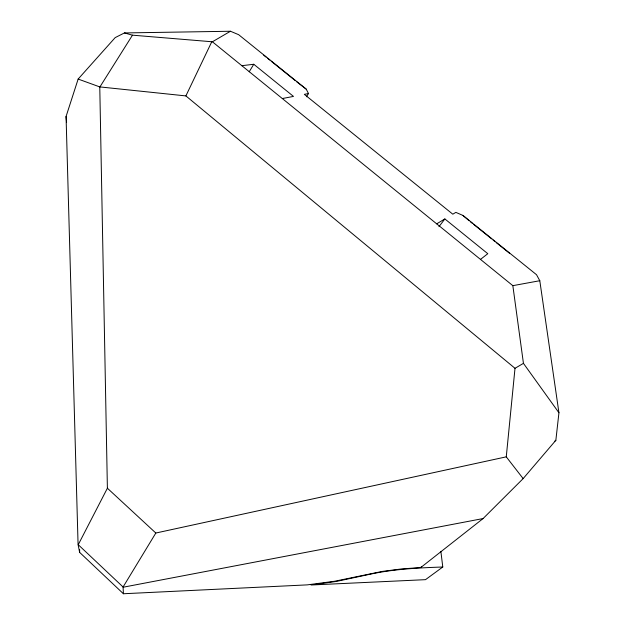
<?xml version="1.0" encoding="UTF-8"?>
<svg xmlns="http://www.w3.org/2000/svg" width="625" height="625" viewBox="0 0 625 625"><rect width="100%" height="100%" fill="white"/><g stroke="black" fill="none" stroke-linecap="round" stroke-linejoin="round"><path stroke-width="0.94" d="M79.633 552.391L78.078 544.594L66.062 116.5L78.148 79.062L115.195 37.602L124.43 32.938L230.453 31.25L238.648 34.688L306.188 89.109L308.492 93.547L304.336 94.344L452.812 214.195L455.859 212.375L462.953 215.438L536.516 274.711L539.797 280.719L558.938 412.766L555.859 440.289L523.148 478.602L483.086 518.555L420.797 567.523L401.211 568.984L382.289 571.422L334.531 581.266L307.266 584.875L123.414 593.75L79.633 552.391L79.641 549.461M523.148 478.602L506.266 456.844L515.008 368.305L523.438 363.344L512.844 285.664L212.406 41.789L132.477 35.172L124.43 32.938M78.148 79.062L99.773 86.906L185.883 95.914L211.75 41.797M123.414 593.75L123.078 587L78.242 544.703L107.391 488.219L99.773 86.906M249.211 71.781L253.766 64.266L293.484 96.414L282.32 98.539M123.078 587L155.828 533.031L506.266 456.844M99.992 86.805L132.477 35.172M306.414 96.789L308.492 93.547M438.969 226.68L444.859 218.945L487.797 253.695L480.492 259.398M420.797 567.523L421.508 566.648M554.367 441.539L555.859 440.289M442.781 567L425.508 579.664L311.039 585L336.391 581.43L370.617 574.109C394.312 569.023 418.633 567.852 442.781 567L440.891 551.523M436.68 223.836L444.859 218.945M212.406 41.789L230.453 31.25M123.258 587.203L483.086 518.555M512.844 285.664L539.797 280.719M306.188 89.109L296.836 81.891M241.859 65.695L253.766 64.266M263.742 55.219L266 57.039M267.508 58.25L269.766 60.07M271.266 61.281L295.336 80.68M469.133 220.734L462.953 215.438M470.633 221.945L472.133 223.156M473.633 224.367L491.641 238.875M493.141 240.086L494.641 241.289M496.141 242.5L509.641 253.383M185.883 95.914L515.008 368.305M107.391 488.219L155.828 533.031M523.438 363.344L558.938 412.766M66.062 116.5L66.594 122.328"/></g></svg>
